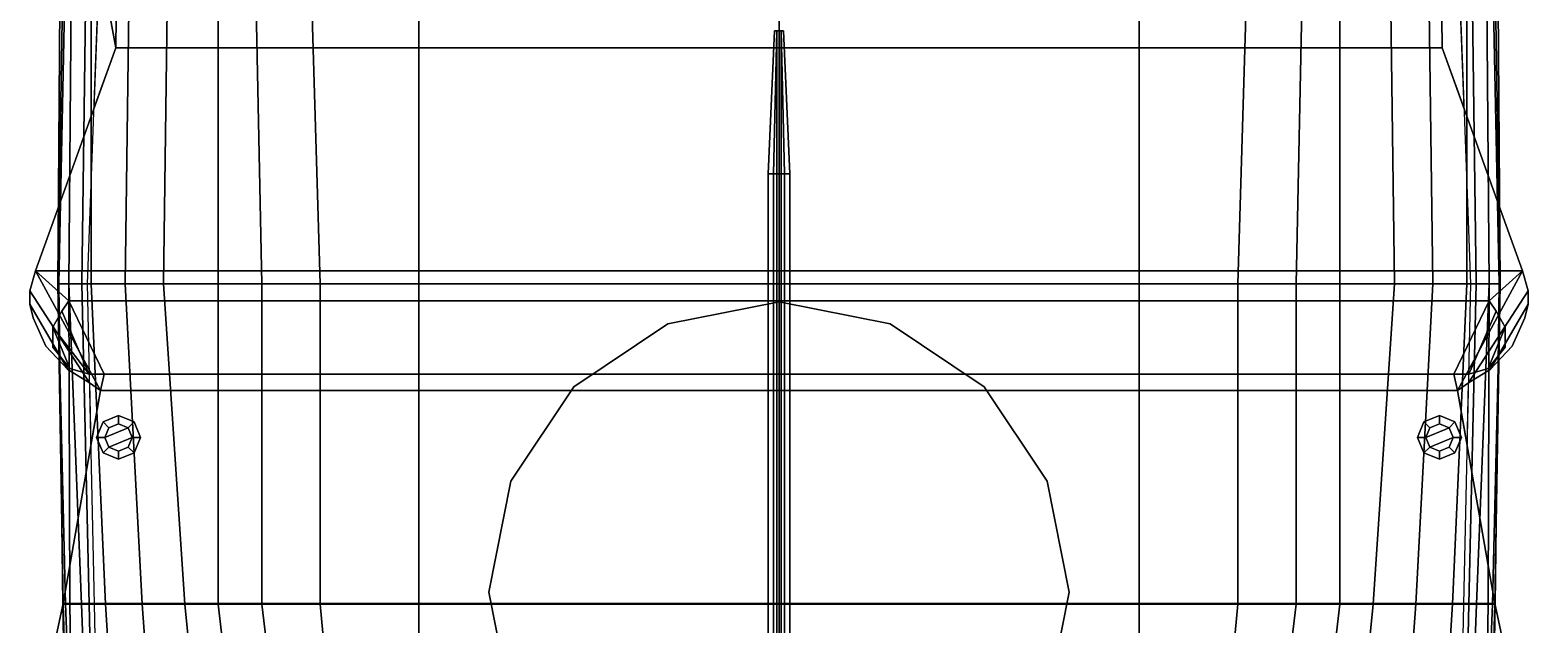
# Model space of a CAD drawing. Extents: x -14 to 14, y -80 to 101.
# Drawn here: x -13.7 to 13.7, y -9.8 to 1.07 of the extents above; entities that cross this region are included whole.
import ezdxf

# ---------------------------------------------------------------- set-up
doc = ezdxf.new("R2010")
doc.units = 0
doc.layers.get('0').update_dxf_attribs({"linetype": 'CONTINUOUS'})
doc.layers.add('CITADELLE', color=3, linetype='CONTINUOUS')
doc.layers.add('SUPERSTRUCTURE', color=4, linetype='CONTINUOUS')

msp = doc.modelspace()

# ---------------------------------------------------------------- linework, layer by layer
for points in [[(-12.07, 6.28, 1.9), (-12.43, 8.29, 1.9), (-12.43, 2.36, 1.9), (-12.13, 0.74, 1.9)], [(12.43, 2.36, 1.9), (12.07, 6.28, 1.9), (12.13, 0.74, 1.9), (12.531, -0.374, 1.9)], [(-12.94, 2.36, -3.26), (-13.09, 2.36, -4.75), (-13.19, -3.58, -4.75), (-12.99, -3.58, -3.26)], [(-13.09, 2.36, -4.75), (-13.15, 2.36, -6.29), (-13.19, -3.58, -6.29), (-13.19, -3.58, -4.75)], [(-13.15, 2.36, -6.29), (-12.94, 2.36, -7), (-12.99, -3.58, -7), (-13.19, -3.58, -6.29)], [(-13.05, 2.36, -2.11), (-13.05, 2.36, -3.04), (-13.17, -3.58, -3.04)], [(-13.05, 2.36, -3.04), (-12.94, 2.36, -3.26), (-12.99, -3.58, -3.26), (-13.17, -3.58, -3.04)], [(-12.67, 2.36, 1.63), (-13.05, 2.36, -2.11), (-13.17, -3.58, -3.04), (-12.75, -3.58, 1.77)], [(-12.94, 2.36, -7), (-12.58, 2.36, -7.66), (-12.58, -3.58, -7.71), (-12.99, -3.58, -7)], [(-12.43, 2.36, 1.9), (-12.67, 2.36, 1.63), (-12.75, -3.58, 1.77), (-12.65, -3.58, 1.9)], [(-12.58, 2.36, -7.66), (-11.88, 2.36, -8.31), (-11.96, -3.58, -8.31), (-12.58, -3.58, -7.71)], [(-12.43, 2.36, 1.9), (-12.43, 2.36, 1.9), (-12.531, -0.374, 1.9), (-12.13, 0.74, 1.9)], [(-11.88, 2.36, -8.31), (-11.18, 2.36, -8.76), (-11.26, -3.58, -8.76), (-11.96, -3.58, -8.31)], [(-11.18, 2.36, -8.76), (-10.26, 2.36, -9.13), (-10.26, -3.58, -9.13), (-11.26, -3.58, -8.76)], [(-10.26, 2.36, -9.13), (-9.58, 2.36, -9.3), (-9.46, -3.58, -9.3), (-10.26, -3.58, -9.13)], [(-9.58, 2.36, -9.3), (-8.57, 2.36, -9.42), (-8.39, -3.58, -9.42), (-9.46, -3.58, -9.3)], [(-8.57, 2.36, -9.42), (-6.59, 2.36, -9.51), (-6.59, -3.58, -9.51), (-8.39, -3.58, -9.42)], [(-6.59, 2.36, -9.51), (0, 2.36, -9.55), (0, -3.58, -9.55), (-6.59, -3.58, -9.51)], [(6.59, -3.58, -9.51), (0, -3.58, -9.55), (0, 2.36, -9.55), (6.59, 2.36, -9.51)], [(8.39, -3.58, -9.42), (6.59, -3.58, -9.51), (6.59, 2.36, -9.51), (8.57, 2.36, -9.42)], [(9.46, -3.58, -9.3), (8.39, -3.58, -9.42), (8.57, 2.36, -9.42), (9.58, 2.36, -9.3)], [(10.26, -3.58, -9.13), (9.46, -3.58, -9.3), (9.58, 2.36, -9.3), (10.26, 2.36, -9.13)], [(11.26, -3.58, -8.76), (10.26, -3.58, -9.13), (10.26, 2.36, -9.13), (11.18, 2.36, -8.76)], [(11.96, -3.58, -8.31), (11.26, -3.58, -8.76), (11.18, 2.36, -8.76), (11.88, 2.36, -8.31)], [(12.58, -3.58, -7.71), (11.96, -3.58, -8.31), (11.88, 2.36, -8.31), (12.58, 2.36, -7.66)], [(12.65, -3.58, 1.9), (12.75, -3.58, 1.77), (12.67, 2.36, 1.63), (12.43, 2.36, 1.9)], [(12.99, -3.58, -7), (12.58, -3.58, -7.71), (12.58, 2.36, -7.66), (12.94, 2.36, -7)], [(12.75, -3.58, 1.77), (13.17, -3.58, -3.04), (13.05, 2.36, -2.11), (12.67, 2.36, 1.63)], [(13.17, -3.58, -3.04), (12.99, -3.58, -3.26), (12.94, 2.36, -3.26), (13.05, 2.36, -3.04)], [(12.99, -3.58, -3.26), (13.19, -3.58, -4.75), (13.09, 2.36, -4.75), (12.94, 2.36, -3.26)], [(13.19, -3.58, -6.29), (12.99, -3.58, -7), (12.94, 2.36, -7), (13.15, 2.36, -6.29)], [(13.17, -3.58, -3.04), (13.17, -3.58, -3.04), (13.05, 2.36, -3.04), (13.05, 2.36, -2.11)], [(13.19, -3.58, -4.75), (13.19, -3.58, -6.29), (13.15, 2.36, -6.29), (13.09, 2.36, -4.75)], [(-0.2, -1.57, 19.7), (-0.1, -1.57, 19.873), (-0.04, 1.05, 19.669), (-0.08, 1.05, 19.6)], [(-0.1, -1.57, 19.527), (-0.2, -1.57, 19.7), (-0.08, 1.05, 19.6), (-0.04, 1.05, 19.531)], [(-0.1, -1.57, 19.873), (0.1, -1.57, 19.873), (0.04, 1.05, 19.669), (-0.04, 1.05, 19.669)], [(0.1, -1.57, 19.527), (-0.1, -1.57, 19.527), (-0.04, 1.05, 19.531), (0.04, 1.05, 19.531)], [(-0.04, 1.05, 19.669), (0.04, 1.05, 19.669), (0.08, 1.05, 19.6), (-0.08, 1.05, 19.6)], [(-0.08, 1.05, 19.6), (0.08, 1.05, 19.6), (0.04, 1.05, 19.531), (-0.04, 1.05, 19.531)], [(-0.04, 1.05, 19.33), (-0.04, -15.01, 19.33), (-0.04, -15.01, 19.53), (-0.04, 1.05, 19.53)], [(0.04, 1.05, 19.53), (0.04, 1.05, 19.33), (-0.04, 1.05, 19.33), (-0.04, 1.05, 19.53)], [(0.04, 1.05, 19.33), (0.04, -15.01, 19.33), (-0.04, -15.01, 19.33), (-0.04, 1.05, 19.33)], [(0.1, -1.57, 19.873), (0.2, -1.57, 19.7), (0.08, 1.05, 19.6), (0.04, 1.05, 19.669)], [(0.2, -1.57, 19.7), (0.1, -1.57, 19.527), (0.04, 1.05, 19.531), (0.08, 1.05, 19.6)], [(0.04, -15.01, 19.53), (0.04, -15.01, 19.33), (0.04, 1.05, 19.33), (0.04, 1.05, 19.53)], [(-0.2, -17.83, 19.7), (-0.1, -17.83, 19.873), (-0.1, -1.57, 19.873), (-0.2, -1.57, 19.7)], [(-0.1, -17.83, 19.527), (-0.2, -17.83, 19.7), (-0.2, -1.57, 19.7), (-0.1, -1.57, 19.527)], [(-0.1, -17.83, 19.873), (0.1, -17.83, 19.873), (0.1, -1.57, 19.873), (-0.1, -1.57, 19.873)], [(0.1, -17.83, 19.527), (-0.1, -17.83, 19.527), (-0.1, -1.57, 19.527), (0.1, -1.57, 19.527)], [(0.1, -17.83, 19.873), (0.2, -17.83, 19.7), (0.2, -1.57, 19.7), (0.1, -1.57, 19.873)], [(0.2, -17.83, 19.7), (0.1, -17.83, 19.527), (0.1, -1.57, 19.527), (0.2, -1.57, 19.7)], [(-13.19, -3.58, -4.75), (-13.19, -3.58, -6.29), (-13.05, -9.44, -6.29), (-13.09, -9.44, -4.75)], [(-13.19, -3.58, -6.29), (-12.99, -3.58, -7), (-12.76, -9.44, -7.07), (-13.05, -9.44, -6.29)], [(-12.99, -3.58, -3.26), (-13.19, -3.58, -4.75), (-13.09, -9.44, -4.75), (-12.97, -9.44, -3.26)], [(-12.75, -3.58, 1.77), (-13.17, -3.58, -3.04), (-13.1, -9.44, -3.04), (-12.62, -9.44, 1.77)], [(-13.17, -3.58, -3.04), (-12.99, -3.58, -3.26), (-12.97, -9.44, -3.26), (-13.1, -9.44, -3.04)], [(-12.99, -3.58, -7), (-12.58, -3.58, -7.71), (-12.32, -9.44, -7.71), (-12.76, -9.44, -7.07)], [(-12.65, -3.58, 1.9), (-12.75, -3.58, 1.77), (-12.62, -9.44, 1.77), (-12.52, -9.44, 1.9)], [(-12.58, -3.58, -7.71), (-11.96, -3.58, -8.31), (-11.65, -9.44, -8.31), (-12.32, -9.44, -7.71)], [(-11.96, -3.58, -8.31), (-11.26, -3.58, -8.76), (-10.87, -9.44, -8.76), (-11.65, -9.44, -8.31)], [(-11.26, -3.58, -8.76), (-10.26, -3.58, -9.13), (-10.26, -9.44, -9), (-10.87, -9.44, -8.76)], [(-10.26, -3.58, -9.13), (-9.46, -3.58, -9.3), (-9.46, -9.44, -9.21), (-10.26, -9.44, -9)], [(-9.46, -3.58, -9.3), (-8.39, -3.58, -9.42), (-8.39, -9.44, -9.37), (-9.46, -9.44, -9.21)], [(-8.39, -3.58, -9.42), (-6.59, -3.58, -9.51), (-6.59, -9.44, -9.5), (-8.39, -9.44, -9.37)], [(-6.59, -3.58, -9.51), (0, -3.58, -9.55), (0, -9.44, -9.55), (-6.59, -9.44, -9.5)], [(6.59, -9.44, -9.5), (0, -9.44, -9.55), (0, -3.58, -9.55), (6.59, -3.58, -9.51)], [(8.39, -9.44, -9.37), (6.59, -9.44, -9.5), (6.59, -3.58, -9.51), (8.39, -3.58, -9.42)], [(9.46, -9.44, -9.21), (8.39, -9.44, -9.37), (8.39, -3.58, -9.42), (9.46, -3.58, -9.3)], [(10.26, -9.44, -9), (9.46, -9.44, -9.21), (9.46, -3.58, -9.3), (10.26, -3.58, -9.13)], [(10.87, -9.44, -8.76), (10.26, -9.44, -9), (10.26, -3.58, -9.13), (11.26, -3.58, -8.76)], [(11.65, -9.44, -8.31), (10.87, -9.44, -8.76), (11.26, -3.58, -8.76), (11.96, -3.58, -8.31)], [(12.32, -9.44, -7.71), (11.65, -9.44, -8.31), (11.96, -3.58, -8.31), (12.58, -3.58, -7.71)], [(12.76, -9.44, -7.07), (12.32, -9.44, -7.71), (12.58, -3.58, -7.71), (12.99, -3.58, -7)], [(12.52, -9.44, 1.9), (12.62, -9.44, 1.77), (12.75, -3.58, 1.77), (12.65, -3.58, 1.9)], [(12.62, -9.44, 1.77), (13.1, -9.44, -3.04), (13.17, -3.58, -3.04), (12.75, -3.58, 1.77)], [(13.05, -9.44, -6.29), (12.76, -9.44, -7.07), (12.99, -3.58, -7), (13.19, -3.58, -6.29)], [(13.1, -9.44, -3.04), (12.97, -9.44, -3.26), (12.99, -3.58, -3.26), (13.17, -3.58, -3.04)], [(12.97, -9.44, -3.26), (13.09, -9.44, -4.75), (13.19, -3.58, -4.75), (12.99, -3.58, -3.26)], [(13.09, -9.44, -4.75), (13.05, -9.44, -6.29), (13.19, -3.58, -6.29), (13.19, -3.58, -4.75)], [(-12.61, -5.39, 1.9), (-12.61, -5.39, 1.9), (-12.585, -6.531, 1.9), (-12.41, -5.53, 1.9)], [(12.61, -5.39, 1.9), (12.61, -5.39, 1.9), (12.41, -5.53, 1.9), (12.585, -6.531, 1.9)], [(-12.62, -9.44, 1.77), (-13.1, -9.44, -3.04), (-12.99, -15.27, -3.04), (-12.49, -15.27, 1.77)], [(-13.1, -9.44, -3.04), (-12.97, -9.44, -3.26), (-12.88, -15.27, -3.26), (-12.99, -15.27, -3.04)], [(-13.09, -9.44, -4.75), (-13.05, -9.44, -6.29), (-12.82, -15.27, -6.04), (-12.92, -15.27, -4.75)], [(-12.97, -9.44, -3.26), (-13.09, -9.44, -4.75), (-12.92, -15.27, -4.75), (-12.88, -15.27, -3.26)], [(-13.05, -9.44, -6.29), (-12.76, -9.44, -7.07), (-12.54, -15.27, -6.9), (-12.82, -15.27, -6.04)], [(-12.76, -9.44, -7.07), (-12.32, -9.44, -7.71), (-11.95, -15.27, -7.71), (-12.54, -15.27, -6.9)], [(-12.52, -9.44, 1.9), (-12.62, -9.44, 1.77), (-12.49, -15.27, 1.77), (-12.4, -15.27, 1.9)], [(-12.32, -9.44, -7.71), (-11.65, -9.44, -8.31), (-11.22, -15.27, -8.31), (-11.95, -15.27, -7.71)], [(-11.65, -9.44, -8.31), (-10.87, -9.44, -8.76), (-10.29, -15.27, -8.76), (-11.22, -15.27, -8.31)], [(-10.87, -9.44, -8.76), (-10.26, -9.44, -9), (-9.58, -15.27, -9), (-10.29, -15.27, -8.76)], [(-10.26, -9.44, -9), (-9.46, -9.44, -9.21), (-8.76, -15.27, -9.21), (-9.58, -15.27, -9)], [(-9.46, -9.44, -9.21), (-8.39, -9.44, -9.37), (-7.85, -15.27, -9.34), (-8.76, -15.27, -9.21)], [(-8.39, -9.44, -9.37), (-6.59, -9.44, -9.5), (-6.59, -15.27, -9.44), (-7.85, -15.27, -9.34)], [(-6.59, -9.44, -9.5), (0, -9.44, -9.55), (0, -15.27, -9.55), (-6.59, -15.27, -9.44)], [(6.59, -15.27, -9.44), (0, -15.27, -9.55), (0, -9.44, -9.55), (6.59, -9.44, -9.5)], [(7.85, -15.27, -9.34), (6.59, -15.27, -9.44), (6.59, -9.44, -9.5), (8.39, -9.44, -9.37)], [(8.76, -15.27, -9.21), (7.85, -15.27, -9.34), (8.39, -9.44, -9.37), (9.46, -9.44, -9.21)], [(9.58, -15.27, -9), (8.76, -15.27, -9.21), (9.46, -9.44, -9.21), (10.26, -9.44, -9)], [(10.29, -15.27, -8.76), (9.58, -15.27, -9), (10.26, -9.44, -9), (10.87, -9.44, -8.76)], [(11.22, -15.27, -8.31), (10.29, -15.27, -8.76), (10.87, -9.44, -8.76), (11.65, -9.44, -8.31)], [(11.95, -15.27, -7.71), (11.22, -15.27, -8.31), (11.65, -9.44, -8.31), (12.32, -9.44, -7.71)], [(12.54, -15.27, -6.9), (11.95, -15.27, -7.71), (12.32, -9.44, -7.71), (12.76, -9.44, -7.07)], [(12.4, -15.27, 1.9), (12.49, -15.27, 1.77), (12.62, -9.44, 1.77), (12.52, -9.44, 1.9)], [(12.49, -15.27, 1.77), (12.99, -15.27, -3.04), (13.1, -9.44, -3.04), (12.62, -9.44, 1.77)], [(12.82, -15.27, -6.04), (12.54, -15.27, -6.9), (12.76, -9.44, -7.07), (13.05, -9.44, -6.29)], [(12.92, -15.27, -4.75), (12.82, -15.27, -6.04), (13.05, -9.44, -6.29), (13.09, -9.44, -4.75)], [(12.99, -15.27, -3.04), (12.88, -15.27, -3.26), (12.97, -9.44, -3.26), (13.1, -9.44, -3.04)], [(12.88, -15.27, -3.26), (12.92, -15.27, -4.75), (13.09, -9.44, -4.75), (12.97, -9.44, -3.26)]]:
    msp.add_3dface(points)
at = {"layer": 'CITADELLE'}
for points in [[(-12.07, 6.28, 4.59), (-12.07, 6.28, 1.9), (-12.13, 0.74, 1.9), (-12.13, 0.74, 4.59)], [(12.07, 6.28, 4.59), (-12.07, 6.28, 4.59), (-12.13, 0.74, 4.59), (12.13, 0.74, 4.59)], [(12.07, 6.28, 1.9), (12.07, 6.28, 4.59), (12.13, 0.74, 4.59), (12.13, 0.74, 1.9)], [(-12.13, 0.74, 4.59), (-12.13, 0.74, 1.9), (-13.6, -3.34, 1.9), (-13.6, -3.34, 4.59)], [(12.13, 0.74, 4.59), (-12.13, 0.74, 4.59), (-13.6, -3.34, 4.59), (13.6, -3.34, 4.59)], [(12.13, 0.74, 1.9), (12.13, 0.74, 4.59), (13.6, -3.34, 4.59), (13.6, -3.34, 1.9)], [(-13.6, -3.34, 3.04), (-13.6, -3.34, 1.9), (-13.7, -3.71, 1.9), (-13.7, -3.71, 3.04)], [(-12.61, -5.39, 3.04), (-12.41, -5.53, 3.04), (-13.6, -3.34, 3.04), (-13.7, -3.71, 3.04)], [(-13.6, -3.34, 4.59), (-13.6, -3.34, 3.04), (-12.99, -3.89, 3.04), (-12.99, -3.89, 4.59)], [(-12.41, -5.53, 3.04), (-12.34, -5.23, 3.04), (-12.99, -3.89, 3.04), (-13.6, -3.34, 3.04)], [(13.6, -3.34, 4.59), (-13.6, -3.34, 4.59), (-12.99, -3.89, 4.59), (12.99, -3.89, 4.59)], [(13.6, -3.34, 3.04), (12.99, -3.89, 3.04), (12.34, -5.23, 3.04), (12.41, -5.53, 3.04)], [(13.7, -3.71, 3.04), (13.6, -3.34, 3.04), (12.41, -5.53, 3.04), (12.61, -5.39, 3.04)], [(13.6, -3.34, 3.04), (13.6, -3.34, 4.59), (12.99, -3.89, 4.59), (12.99, -3.89, 3.04)], [(13.6, -3.34, 1.9), (13.6, -3.34, 3.04), (13.7, -3.71, 3.04), (13.7, -3.71, 1.9)], [(-13.7, -3.71, 3.04), (-13.7, -3.71, 1.9), (-13.7, -3.95, 1.9), (-13.7, -3.95, 3.04)], [(-13.01, -5.15, 3.04), (-12.61, -5.39, 3.04), (-13.7, -3.71, 3.04), (-13.7, -3.95, 3.04)], [(13.7, -3.95, 3.04), (13.7, -3.71, 3.04), (12.61, -5.39, 3.04), (13.01, -5.15, 3.04)], [(13.7, -3.71, 1.9), (13.7, -3.71, 3.04), (13.7, -3.95, 3.04), (13.7, -3.95, 1.9)], [(-13.7, -3.95, 3.04), (-13.7, -3.95, 1.9), (-13.64, -4.2, 1.9), (-13.64, -4.2, 3.04)], [(-13.41, -4.72, 3.04), (-13.01, -5.15, 3.04), (-13.7, -3.95, 3.04), (-13.64, -4.2, 3.04)], [(-13.12, -4.08, 4.59), (-13.12, -4.08, 3.95), (-13.28, -4.37, 3.95), (-13.28, -4.37, 4.59)], [(-12.62, -5.23, 3.95), (-13.28, -4.37, 3.95), (-13.12, -4.08, 3.95), (-12.62, -5.23, 3.95)], [(-13.28, -4.37, 4.59), (-12.97, -5.13, 4.59), (-12.62, -5.23, 4.59), (-13.12, -4.08, 4.59)], [(-12.99, -3.89, 4.59), (-12.99, -3.89, 3.95), (-13.12, -4.08, 3.95), (-13.12, -4.08, 4.59)], [(-12.62, -5.23, 3.95), (-13.12, -4.08, 3.95), (-12.99, -3.89, 3.95), (-12.34, -5.23, 3.95)], [(-13.12, -4.08, 4.59), (-12.62, -5.23, 4.59), (-12.34, -5.23, 4.59), (-12.99, -3.89, 4.59)], [(-12.34, -5.23, 3.04), (-12.34, -5.23, 3.95), (-12.99, -3.89, 3.95), (-12.99, -3.89, 3.04)], [(12.99, -3.89, 4.59), (-12.99, -3.89, 4.59), (-12.34, -5.23, 4.59), (12.34, -5.23, 4.59)], [(12.99, -3.89, 3.04), (12.99, -3.89, 3.95), (12.34, -5.23, 3.95), (12.34, -5.23, 3.04)], [(12.34, -5.23, 3.95), (12.99, -3.89, 3.95), (13.12, -4.08, 3.95), (12.62, -5.23, 3.95)], [(12.62, -5.23, 4.59), (13.12, -4.08, 4.59), (12.99, -3.89, 4.59), (12.34, -5.23, 4.59)], [(12.62, -5.23, 3.95), (13.12, -4.08, 3.95), (13.28, -4.37, 3.95), (12.97, -5.13, 3.95)], [(12.97, -5.13, 4.59), (13.28, -4.37, 4.59), (13.12, -4.08, 4.59), (12.62, -5.23, 4.59)], [(12.99, -3.89, 3.95), (12.99, -3.89, 4.59), (13.12, -4.08, 4.59), (13.12, -4.08, 3.95)], [(13.64, -4.2, 3.04), (13.7, -3.95, 3.04), (13.01, -5.15, 3.04), (13.41, -4.72, 3.04)], [(13.12, -4.08, 3.95), (13.12, -4.08, 4.59), (13.28, -4.37, 4.59), (13.28, -4.37, 3.95)], [(13.7, -3.95, 1.9), (13.7, -3.95, 3.04), (13.64, -4.2, 3.04), (13.64, -4.2, 1.9)], [(-13.64, -4.2, 3.04), (-13.64, -4.2, 1.9), (-13.41, -4.72, 1.9), (-13.41, -4.72, 3.04)], [(-13.28, -4.37, 4.59), (-13.28, -4.37, 3.95), (-13.28, -4.74, 3.95), (-13.28, -4.74, 4.59)], [(-12.97, -5.13, 3.95), (-13.28, -4.74, 3.95), (-13.28, -4.37, 3.95), (-12.62, -5.23, 3.95)], [(-13.28, -4.74, 4.59), (-13.28, -4.74, 4.59), (-12.97, -5.13, 4.59), (-13.28, -4.37, 4.59)], [(12.97, -5.13, 3.95), (13.28, -4.37, 3.95), (13.28, -4.74, 3.95)], [(13.28, -4.74, 4.59), (13.28, -4.74, 4.59), (13.28, -4.37, 4.59), (12.97, -5.13, 4.59)], [(13.28, -4.37, 3.95), (13.28, -4.37, 4.59), (13.28, -4.74, 4.59), (13.28, -4.74, 3.95)], [(13.64, -4.2, 1.9), (13.64, -4.2, 3.04), (13.41, -4.72, 3.04), (13.41, -4.72, 1.9)], [(-13.41, -4.72, 3.04), (-13.41, -4.72, 1.9), (-13.01, -5.15, 1.9), (-13.01, -5.15, 3.04)], [(-13.28, -4.74, 4.59), (-13.28, -4.74, 3.95), (-12.97, -5.13, 3.95), (-12.97, -5.13, 4.59)], [(13.28, -4.74, 3.95), (13.28, -4.74, 4.59), (12.97, -5.13, 4.59), (12.97, -5.13, 3.95)], [(13.41, -4.72, 1.9), (13.41, -4.72, 3.04), (13.01, -5.15, 3.04), (13.01, -5.15, 1.9)], [(-13.01, -5.15, 3.04), (-13.01, -5.15, 1.9), (-12.61, -5.39, 1.9), (-12.61, -5.39, 3.04)], [(-12.97, -5.13, 4.59), (-12.97, -5.13, 3.95), (-12.62, -5.23, 3.95), (-12.62, -5.23, 4.59)], [(13.01, -5.15, 1.9), (13.01, -5.15, 3.04), (12.61, -5.39, 3.04), (12.61, -5.39, 1.9)], [(12.97, -5.13, 3.95), (12.97, -5.13, 4.59), (12.62, -5.23, 4.59), (12.62, -5.23, 3.95)], [(-12.62, -5.23, 4.59), (-12.62, -5.23, 3.95), (-12.34, -5.23, 3.95), (-12.34, -5.23, 4.59)], [(-12.61, -5.39, 3.04), (-12.61, -5.39, 1.9), (-12.41, -5.53, 1.9), (-12.41, -5.53, 3.04)], [(-12.34, -5.23, 4.59), (-12.34, -5.23, 3.04), (-12.41, -5.53, 3.04), (-12.41, -5.53, 4.59)], [(12.34, -5.23, 4.59), (-12.34, -5.23, 4.59), (-12.41, -5.53, 4.59), (12.41, -5.53, 4.59)], [(12.62, -5.23, 3.95), (12.62, -5.23, 4.59), (12.34, -5.23, 4.59), (12.34, -5.23, 3.95)], [(12.34, -5.23, 3.04), (12.34, -5.23, 4.59), (12.41, -5.53, 4.59), (12.41, -5.53, 3.04)], [(12.61, -5.39, 1.9), (12.61, -5.39, 3.04), (12.41, -5.53, 3.04), (12.41, -5.53, 1.9)], [(-12.41, -5.53, 4.59), (-12.41, -5.53, 1.9), (-13.09, -9.43, 1.9), (-13.09, -9.43, 4.59)], [(12.41, -5.53, 4.59), (-12.41, -5.53, 4.59), (-13.09, -9.43, 4.59), (13.09, -9.43, 4.59)], [(12.41, -5.53, 1.9), (12.41, -5.53, 4.59), (13.09, -9.43, 4.59), (13.09, -9.43, 1.9)], [(-12.08, -5.99, 4.89), (-12.363, -6.107, 4.89), (-12.257, -6.213, 5.05), (-12.08, -6.14, 5.05)], [(-12.08, -5.99, 4.59), (-12.363, -6.107, 4.59), (-12.363, -6.107, 4.89), (-12.08, -5.99, 4.89)], [(-11.797, -6.107, 4.89), (-12.08, -5.99, 4.89), (-12.08, -6.14, 5.05), (-11.903, -6.213, 5.05)], [(-11.797, -6.107, 4.59), (-12.08, -5.99, 4.59), (-12.08, -5.99, 4.89), (-11.797, -6.107, 4.89)], [(12.08, -5.99, 4.59), (11.797, -6.107, 4.59), (11.797, -6.107, 4.89), (12.08, -5.99, 4.89)], [(12.08, -5.99, 4.89), (11.797, -6.107, 4.89), (11.903, -6.213, 5.05), (12.08, -6.14, 5.05)], [(12.363, -6.107, 4.59), (12.08, -5.99, 4.59), (12.08, -5.99, 4.89), (12.363, -6.107, 4.89)], [(12.363, -6.107, 4.89), (12.08, -5.99, 4.89), (12.08, -6.14, 5.05), (12.257, -6.213, 5.05)], [(-12.363, -6.107, 4.89), (-12.48, -6.39, 4.89), (-12.33, -6.39, 5.05), (-12.257, -6.213, 5.05)], [(-12.363, -6.107, 4.59), (-12.48, -6.39, 4.59), (-12.48, -6.39, 4.89), (-12.363, -6.107, 4.89)], [(-12.33, -6.39, 5.05), (-11.903, -6.213, 5.05), (-12.08, -6.14, 5.05), (-12.257, -6.213, 5.05)], [(-12.257, -6.567, 5.05), (-11.83, -6.39, 5.05), (-11.903, -6.213, 5.05), (-12.33, -6.39, 5.05)], [(-11.68, -6.39, 4.89), (-11.797, -6.107, 4.89), (-11.903, -6.213, 5.05), (-11.83, -6.39, 5.05)], [(-11.68, -6.39, 4.59), (-11.797, -6.107, 4.59), (-11.797, -6.107, 4.89), (-11.68, -6.39, 4.89)], [(11.797, -6.107, 4.59), (11.68, -6.39, 4.59), (11.68, -6.39, 4.89), (11.797, -6.107, 4.89)], [(11.797, -6.107, 4.89), (11.68, -6.39, 4.89), (11.83, -6.39, 5.05), (11.903, -6.213, 5.05)], [(11.83, -6.39, 5.05), (12.257, -6.213, 5.05), (12.08, -6.14, 5.05), (11.903, -6.213, 5.05)], [(11.903, -6.567, 5.05), (12.33, -6.39, 5.05), (12.257, -6.213, 5.05), (11.83, -6.39, 5.05)], [(12.48, -6.39, 4.89), (12.363, -6.107, 4.89), (12.257, -6.213, 5.05), (12.33, -6.39, 5.05)], [(12.48, -6.39, 4.59), (12.363, -6.107, 4.59), (12.363, -6.107, 4.89), (12.48, -6.39, 4.89)], [(-12.48, -6.39, 4.89), (-12.363, -6.673, 4.89), (-12.257, -6.567, 5.05), (-12.33, -6.39, 5.05)], [(-12.48, -6.39, 4.59), (-12.363, -6.673, 4.59), (-12.363, -6.673, 4.89), (-12.48, -6.39, 4.89)], [(-12.363, -6.673, 4.89), (-12.08, -6.79, 4.89), (-12.08, -6.64, 5.05), (-12.257, -6.567, 5.05)], [(-12.08, -6.64, 5.05), (-11.903, -6.567, 5.05), (-11.83, -6.39, 5.05), (-12.257, -6.567, 5.05)], [(-12.08, -6.79, 4.89), (-11.797, -6.673, 4.89), (-11.903, -6.567, 5.05), (-12.08, -6.64, 5.05)], [(-11.797, -6.673, 4.89), (-11.68, -6.39, 4.89), (-11.83, -6.39, 5.05), (-11.903, -6.567, 5.05)], [(-11.797, -6.673, 4.59), (-11.68, -6.39, 4.59), (-11.68, -6.39, 4.89), (-11.797, -6.673, 4.89)], [(11.68, -6.39, 4.59), (11.797, -6.673, 4.59), (11.797, -6.673, 4.89), (11.68, -6.39, 4.89)], [(11.68, -6.39, 4.89), (11.797, -6.673, 4.89), (11.903, -6.567, 5.05), (11.83, -6.39, 5.05)], [(11.797, -6.673, 4.89), (12.08, -6.79, 4.89), (12.08, -6.64, 5.05), (11.903, -6.567, 5.05)], [(12.08, -6.64, 5.05), (12.257, -6.567, 5.05), (12.33, -6.39, 5.05), (11.903, -6.567, 5.05)], [(12.08, -6.79, 4.89), (12.363, -6.673, 4.89), (12.257, -6.567, 5.05), (12.08, -6.64, 5.05)], [(12.363, -6.673, 4.89), (12.48, -6.39, 4.89), (12.33, -6.39, 5.05), (12.257, -6.567, 5.05)], [(12.363, -6.673, 4.59), (12.48, -6.39, 4.59), (12.48, -6.39, 4.89), (12.363, -6.673, 4.89)], [(-12.363, -6.673, 4.59), (-12.08, -6.79, 4.59), (-12.08, -6.79, 4.89), (-12.363, -6.673, 4.89)], [(-12.08, -6.79, 4.59), (-11.797, -6.673, 4.59), (-11.797, -6.673, 4.89), (-12.08, -6.79, 4.89)], [(11.797, -6.673, 4.59), (12.08, -6.79, 4.59), (12.08, -6.79, 4.89), (11.797, -6.673, 4.89)], [(12.08, -6.79, 4.59), (12.363, -6.673, 4.59), (12.363, -6.673, 4.89), (12.08, -6.79, 4.89)], [(-13.09, -9.43, 4.59), (-13.09, -9.43, 1.9), (-13.25, -10.17, 1.9), (-13.25, -10.17, 4.59)], [(13.09, -9.43, 4.59), (-13.09, -9.43, 4.59), (-13.25, -10.17, 4.59), (13.25, -10.17, 4.59)], [(13.09, -9.43, 1.9), (13.09, -9.43, 4.59), (13.25, -10.17, 4.59), (13.25, -10.17, 1.9)]]:
    msp.add_3dface(points, dxfattribs=at)
at = {"layer": 'SUPERSTRUCTURE'}
for points in [[(0, -3.91, 4.59), (-2.032, -4.314, 4.59), (-2.032, -4.314, 5.72), (0, -3.91, 5.72)], [(2.032, -4.314, 4.59), (0, -3.91, 4.59), (0, -3.91, 5.72), (2.032, -4.314, 5.72)], [(-2.032, -4.314, 4.59), (-3.755, -5.465, 4.59), (-3.755, -5.465, 5.72), (-2.032, -4.314, 5.72)], [(3.755, -5.465, 4.59), (2.032, -4.314, 4.59), (2.032, -4.314, 5.72), (3.755, -5.465, 5.72)], [(-3.755, -5.465, 4.59), (-4.906, -7.188, 4.59), (-4.906, -7.188, 5.72), (-3.755, -5.465, 5.72)], [(4.906, -7.188, 4.59), (3.755, -5.465, 4.59), (3.755, -5.465, 5.72), (4.906, -7.188, 5.72)], [(-4.906, -7.188, 4.59), (-5.31, -9.22, 4.59), (-5.31, -9.22, 5.72), (-4.906, -7.188, 5.72)], [(5.31, -9.22, 4.59), (4.906, -7.188, 4.59), (4.906, -7.188, 5.72), (5.31, -9.22, 5.72)], [(-5.31, -9.22, 4.59), (-4.906, -11.252, 4.59), (-4.906, -11.252, 5.72), (-5.31, -9.22, 5.72)], [(4.906, -11.252, 4.59), (5.31, -9.22, 4.59), (5.31, -9.22, 5.72), (4.906, -11.252, 5.72)]]:
    msp.add_3dface(points, dxfattribs=at)

doc.saveas('drawing.dxf')
